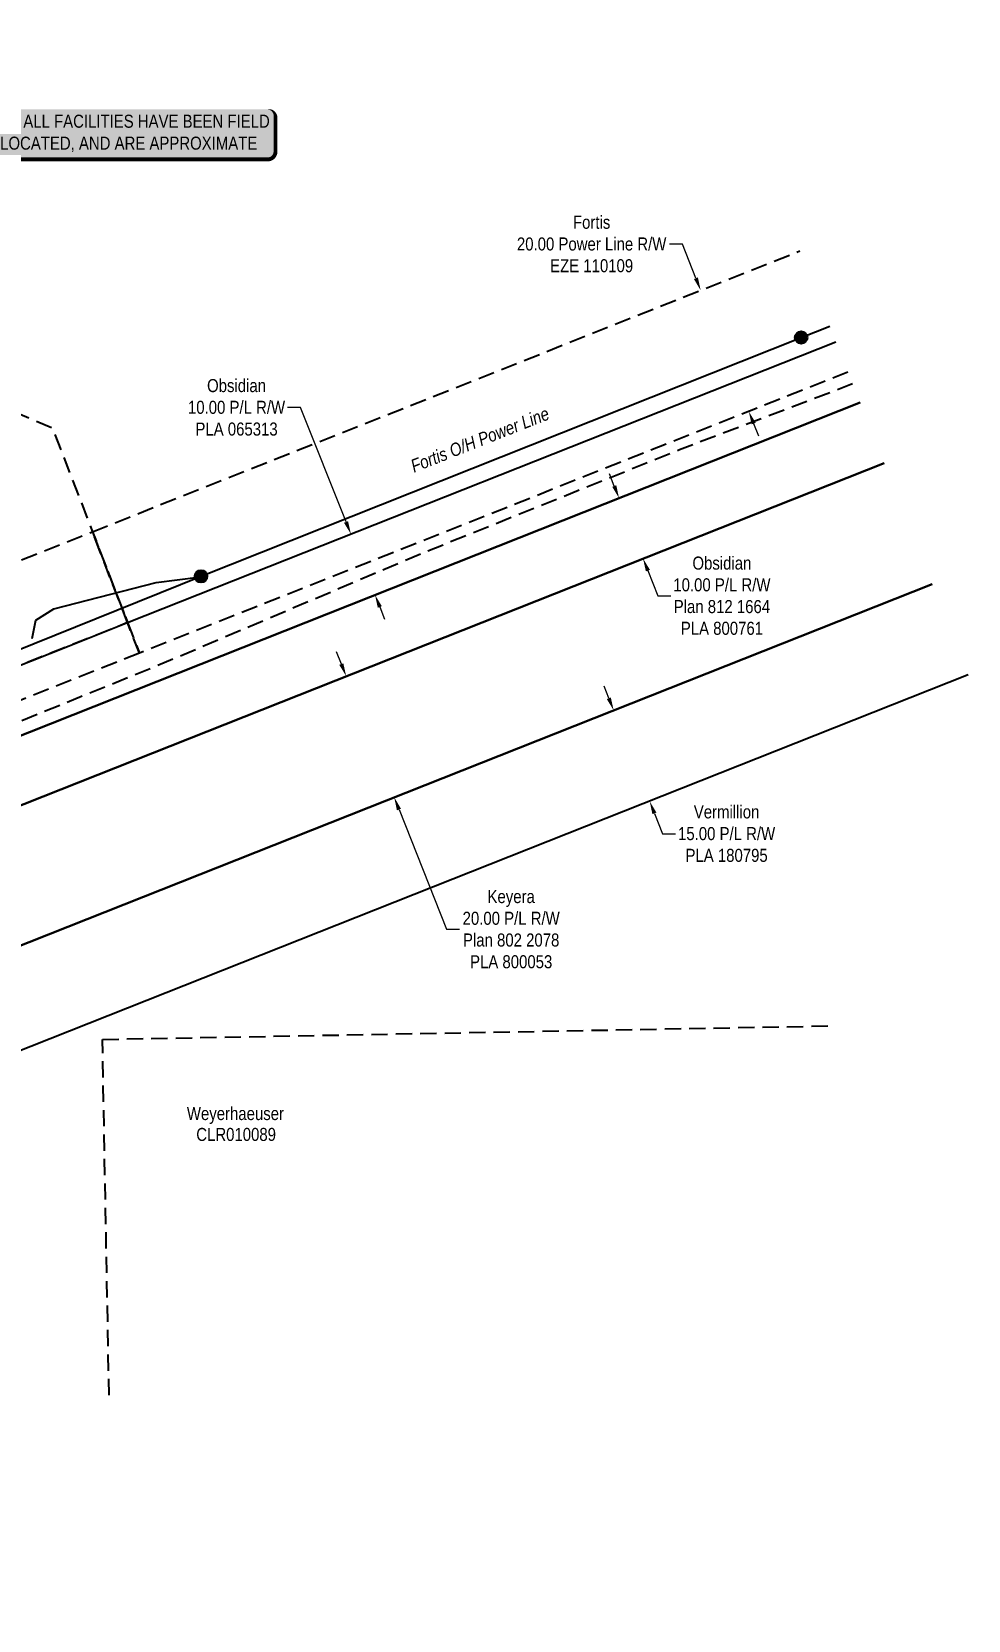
# Model space of a CAD drawing. Extents: x 586920 to 597578, y 5899013 to 5902730.
# Drawn here: x 591795 to 592513, y 5899013 to 5900232 of the extents above; entities that cross this region are included whole.
import ezdxf

# ---------------------------------------------------------------- set-up
doc = ezdxf.new("R2010")
doc.units = 0
doc.header["$LTSCALE"] = 5
doc.header["$PDSIZE"] = 0.5
for name, pattern in [('foc-ACCESSROAD', [3.75, 2.5, -1.25]), ('foc-FLOWLINE', [3.75, 2.5, -1.25]), ('POWERLINE5', [7.8, 2.4, -0.6, 0.6, -0.6, 0.6, -0.6, 2.4]), ('UG_PIPE', [1.875, 1.25, -0.625])]:
    doc.linetypes.add(name, pattern=pattern)
doc.layers.get('Defpoints').update_dxf_attribs({"color": 9})
for name, color, linetype in [('AS-CABLE', 224, 'foc-CABLE'), ('AS-PIPE-UG RED', 10, 'UG_PIPE'), ('AS-POWER', 104, 'foc-POWER'), ('AS-POWER-EXISTING', 72, 'POWERLINE5'), ('AS-POWER-T', 104, 'Continuous'), ('C-RW', 13, 'Continuous'), ('C-WS', 13, 'foc-ACCESSROAD'), ('CG-NOTES', 7, 'Continuous'), ('F-EZE', 190, 'foc-FLOWLINE'), ('F-RW', 190, 'Continuous'), ('F-WS', 190, 'foc-ACCESSROAD')]:
    doc.layers.add(name, color=color, linetype=linetype)
for name, color, linetype, lineweight in [('C-RW-T', 13, 'Continuous', 9), ('F-EZE-T', 190, 'Continuous', 9), ('F-RW-T', 190, 'Continuous', 9), ('F-WS-T', 190, 'Continuous', 9)]:
    doc.layers.add(name, color=color, linetype=linetype, lineweight=lineweight)
doc.styles.add('80', font='ARIALN.TTF', dxfattribs={"height": 10})
doc.styles.add('80CG', font='ARIALN.TTF', dxfattribs={"height": 10})
doc.styles.add('80L', font='ARIALN.TTF', dxfattribs={"height": 10})
doc.styles.add('foc-LtypeFont', font='ARIALN.TTF', dxfattribs={"height": 7.35})
doc.linetypes.add('foc-CABLE', pattern='A,2,-1,["C",foc-LtypeFont,S=0.2,R=0,X=-0.625,Y=-0.75],-1.24,8', length=12.24)
doc.linetypes.add('foc-POWER', pattern='A,6,-1,["P",foc-LtypeFont,S=0.2,R=0,X=-0.625,Y=-0.75],-1.24,4', length=12.24)
doc.dimstyles.new('Compass 5 000', dxfattribs={"dimscale": 5, "dimtxt": 9, "dimasz": 2, "dimexe": 0.2, "dimexo": 0.0625, "dimgap": 0.5, "dimtad": 0, "dimtih": 1, "dimtoh": 1, "dimzin": 0, "dimdsep": 46, "dimtxsty": '80CG', "dimcen": 0.1, "dimse1": 1, "dimse2": 1, "dimclrd": 256, "dimclrt": 256, "dimaunit": 1, "dimadec": 4, "dimazin": 0, "dimtfac": 0.06, "dimtofl": 0, "dimtmove": 0, "dimatfit": 1, "dimfxl": 0.2, "dimtolj": 1, "dimtzin": 0, "dimlwd": -1, "dimarcsym": 0})

# ---------------------------------------------------------------- blocks, each defined once
blk = doc.blocks.new('*D496')
at = {"layer": 'C-RW-T', "transparency": 16777216}
for p, q in [((592000.9, 5899943.6), (591990.9, 5899943.6)), ((592035.8, 5899855.7), (592000.9, 5899943.6)), ((592061.6, 5899790.5), (592065.3, 5899781.2))]:
    blk.add_line(p, q, dxfattribs=at)
for points in [[(592037.3, 5899856.3), (592034.2, 5899855.1), (592039.5, 5899846.4)], [(592063.2, 5899791.1), (592060.1, 5899789.9), (592058, 5899799.8)]]:
    blk.add_solid(points, dxfattribs=at)
at = {"layer": 'Defpoints', "color": 0, "transparency": 16777216}
for p in [(592252, 5899930.7), (592270.5, 5899884.1), (592039.5, 5899846.4)]:
    blk.add_point(p, dxfattribs=at)
at = {"layer": 'C-RW-T', "transparency": 16777216, "insert": (591951.8, 5899943.6), "char_height": 10, "attachment_point": 5, "style": '80CG'}
blk.add_mtext('\\A1;Obsidian\\P10.00 P/L R/W\\PPLA 065313', dxfattribs=at)
blk = doc.blocks.new('*D497')
at = {"layer": 'C-RW-T', "transparency": 16777216}
for p, q in [((592241.4, 5899883.3), (592237.8, 5899892.6)), ((592267.2, 5899818.4), (592274.9, 5899799.1)), ((592274.9, 5899799.1), (592284.9, 5899799.1))]:
    blk.add_line(p, q, dxfattribs=at)
for points in [[(592243, 5899883.9), (592239.9, 5899882.7), (592245.1, 5899874)], [(592268.8, 5899819), (592265.7, 5899817.8), (592263.5, 5899827.7)]]:
    blk.add_solid(points, dxfattribs=at)
at = {"layer": 'Defpoints', "color": 0, "transparency": 16777216}
for p in [(592242.6, 5899873), (592245.1, 5899874), (592261, 5899826.7)]:
    blk.add_point(p, dxfattribs=at)
at = {"layer": 'C-RW-T', "transparency": 16777216, "insert": (592324, 5899799.1), "char_height": 10, "attachment_point": 5, "style": '80CG'}
blk.add_mtext('\\A1;Obsidian\\P10.00 P/L R/W\\PPlan 812 1664\\PPLA 800761', dxfattribs=at)
blk = doc.blocks.new('*D500')
at = {"layer": 'Defpoints', "color": 0, "transparency": 16777216}
for p in [(592375.6, 5900060.3), (592307.7, 5900033.4), (592412.5, 5899967.4)]:
    blk.add_point(p, dxfattribs=at)
at = {"layer": 'F-EZE-T', "transparency": 16777216}
for p, q in [((592293.7, 5900068.9), (592283.7, 5900068.9)), ((592304.1, 5900042.7), (592293.7, 5900068.9)), ((592348.3, 5899931.2), (592352, 5899921.9))]:
    blk.add_line(p, q, dxfattribs=at)
for points in [[(592305.6, 5900043.3), (592302.5, 5900042.1), (592307.7, 5900033.4)], [(592349.9, 5899931.8), (592346.8, 5899930.6), (592344.6, 5899940.5)]]:
    blk.add_solid(points, dxfattribs=at)
at = {"layer": 'F-EZE-T', "transparency": 16777216, "insert": (592224.1, 5900068.9), "char_height": 10, "attachment_point": 5, "style": '80CG'}
blk.add_mtext('\\A1;Fortis\\P20.00 Power Line R/W\\PEZE 110109', dxfattribs=at)
blk = doc.blocks.new('*D502')
at = {"layer": 'Defpoints', "color": 0, "transparency": 16777216}
for p in [(592104.6, 5899764.7), (592141.5, 5899671.7), (592072.7, 5899644.5)]:
    blk.add_point(p, dxfattribs=at)
at = {"layer": 'F-RW-T', "transparency": 16777216}
for p, q in [((592032.2, 5899746.7), (592028.5, 5899756)), ((592076.4, 5899635.2), (592112.8, 5899543.3)), ((592112.8, 5899543.3), (592122.8, 5899543.3))]:
    blk.add_line(p, q, dxfattribs=at)
for points in [[(592033.7, 5899747.3), (592030.6, 5899746.1), (592035.9, 5899737.4)], [(592077.9, 5899635.8), (592074.8, 5899634.5), (592072.7, 5899644.5)]]:
    blk.add_solid(points, dxfattribs=at)
at = {"layer": 'F-RW-T', "transparency": 16777216, "insert": (592162.4, 5899543.3), "char_height": 10, "attachment_point": 5, "style": '80CG'}
blk.add_mtext('\\A1;Keyera\\P20.00 P/L R/W\\PPlan 802 2078\\PPLA 800053', dxfattribs=at)
blk = doc.blocks.new('*D503')
at = {"layer": 'Defpoints', "color": 0, "transparency": 16777216}
for p in [(592242.5, 5899711.8), (592268.6, 5899641.5), (592270.1, 5899642.1)]:
    blk.add_point(p, dxfattribs=at)
at = {"layer": 'F-RW-T', "transparency": 16777216}
for p, q in [((592237.3, 5899720.5), (592233.6, 5899729.8)), ((592272.3, 5899632.2), (592278.5, 5899616.6)), ((592278.5, 5899616.6), (592288.5, 5899616.6))]:
    blk.add_line(p, q, dxfattribs=at)
for points in [[(592238.8, 5899721.1), (592235.7, 5899719.9), (592241, 5899711.2)], [(592273.8, 5899632.8), (592270.7, 5899631.6), (592268.6, 5899641.5)]]:
    blk.add_solid(points, dxfattribs=at)
at = {"layer": 'F-RW-T', "transparency": 16777216, "insert": (592327.6, 5899616.6), "char_height": 10, "attachment_point": 5, "style": '80CG'}
blk.add_mtext('\\A1;Vermillion\\P15.00 P/L R/W\\PPLA 180795', dxfattribs=at)
blk = doc.blocks.new('POWERPOLE')
h = blk.add_hatch(color=255)
edge = h.paths.add_edge_path()
edge.add_arc((0, 0), 0.96, 0, 360)
at = {"linetype": 'Continuous'}
for p, q in [((0.68, -0.68), (-0.68, 0.68)), ((-0.68, -0.68), (0.68, 0.68))]:
    blk.add_line(p, q, dxfattribs=at)
blk.add_circle((0, 0), 0.96, dxfattribs=at)
blk = doc.blocks.new('*U556')
h = blk.add_hatch(color=50)
edge = h.paths.add_edge_path()
edge.add_line((-106.5, -20), (106.5, -20))
edge.add_arc((106.5, -14), 6, 270, 360)
edge.add_line((112.5, -14), (112.5, 12.5))
edge.add_arc((106.5, 12.5), 6, 0, 90)
edge.add_line((106.5, 18.5), (-106.5, 18.5))
edge.add_arc((-106.5, 12.5), 6, 90, 180)
edge.add_line((-112.5, 12.5), (-112.5, -14))
edge.add_arc((-106.5, -14), 6, 180, 270)
at = {"color": 240, "flags": 128}
blk.add_lwpolyline([(-106.5, -20, 3, 3, 0), (106.5, -20, 3, 3, 0.414214), (112.5, -14, 3, 3, 0), (112.5, 12.5, 3, 0, 0.414214), (106.5, 18.5, 0, 0, 0), (-106.5, 18.5, 0, 0, 0.414214), (-112.5, 12.5, 0, 0, 0), (-112.5, -14, 0, 3, 0.414214)], format="xyseb", close=True, dxfattribs=at)
at = {"color": 240, "style": '80'}
blk.add_attdef('ENTER_TEXT_001', (-26.8, -4.9), '', height=10, dxfattribs=at)

msp = doc.modelspace()

# ---------------------------------------------------------------- linework, layer by layer
at = {"layer": 'AS-CABLE', "flags": 128}
msp.add_lwpolyline([(591794.975, 5899766.262), (591797.804, 5899780.51), (591811.717, 5899789.083), (591890.234, 5899809.356), (591922.338, 5899813.325)], dxfattribs=at)
at = {"layer": 'AS-PIPE-UG RED', "linetype": 'UG_PIPE', "ltscale": 2, "flags": 128}
msp.add_lwpolyline([(592424.26, 5899961.565), (592291.586, 5899911.022), (592094.306, 5899831.662), (591891.301, 5899745.432), (591730.871, 5899680.372), (591697.546, 5899674.342), (591687.971, 5899692.222), (591678.871, 5899719.097), (591668.176, 5899760.197), (591651.766, 5899823.362), (591636.286, 5899880.187), (591627.656, 5899911.342), (591619.016, 5899929.862), (591598.616, 5899945.567), (591566.981, 5899965.407), (591526.286, 5899991.387), (591469.176, 5900016.497), (591428.191, 5900035.917), (591395.121, 5900048.362)], dxfattribs=at)
at = {"layer": 'AS-POWER', "flags": 128}
msp.add_lwpolyline([(591025.326, 5899076.295), (591161.586, 5899505.647), (591570.566, 5899671.342), (591924.571, 5899814.022), (592384.741, 5899997.237), (592406.641, 5900005.948)], dxfattribs=at)
at = {"layer": 'C-RW'}
for points in [[(592429.896, 5899947.368), (591205.412, 5899461.312), (591146.63, 5899437.978), (591114.409, 5899425.193), (591096.408, 5899418.049), (591093.268, 5899471.235), (591104.242, 5899475.586), (591517.542, 5899639.46), (591589.941, 5899668.168), (591823.444, 5899760.749), (591868.252, 5899778.479), (592411.429, 5899993.886)], [(590519.789, 5899190.043), (590540.042, 5899198.071), (590609.827, 5899225.736), (590757.191, 5899284.153), (590826.92, 5899311.807), (590896.614, 5899339.429), (591022.738, 5899389.371), (591096.408, 5899418.049), (591114.409, 5899425.193), (591146.63, 5899437.978), (591205.412, 5899461.312), (592429.896, 5899947.368)], [(592448.323, 5899900.949), (591185.462, 5899400.229), (591149.493, 5899385.964), (591099.47, 5899366.133), (591094.207, 5899364.048), (591002.265, 5899327.597), (590999.716, 5899326.588), (590914.934, 5899292.972), (590845.295, 5899265.365), (590775.585, 5899237.737), (590519.789, 5899136.332)]]:
    msp.add_lwpolyline(points, dxfattribs=at)
at = {"layer": 'C-WS', "flags": 128}
msp.add_lwpolyline([(591104.242, 5899475.586), (591093.268, 5899471.235), (591091.049, 5899508.831), (591088.647, 5899549.582), (591066.928, 5899917.678), (591093.085, 5900198.145), (591096.218, 5900231.75), (591192.243, 5900190.907), (591810.515, 5899927.949), (591841.3, 5899848.249), (591847.303, 5899832.705), (591868.252, 5899778.479), (591823.444, 5899760.749), (591589.941, 5899668.168), (591517.542, 5899639.46), (591104.242, 5899475.586)], close=True, dxfattribs=at)
at = {"layer": 'F-EZE'}
for points in [[(592420.636, 5899970.693), (591877.321, 5899755.009), (591868.252, 5899778.479), (591847.303, 5899832.705), (591841.3, 5899848.249), (592383.757, 5900063.592)], [(591542.994, 5899729.871), (591841.3, 5899848.249), (591847.303, 5899832.705), (591868.252, 5899778.479), (591877.321, 5899755.009), (591215.568, 5899492.414)]]:
    msp.add_lwpolyline(points, dxfattribs=at)
at = {"layer": 'F-RW'}
for points in [[(590519.789, 5899136.332), (590775.585, 5899237.737), (590845.295, 5899265.365), (590914.934, 5899292.972), (590999.716, 5899326.588), (591002.265, 5899327.597), (591094.207, 5899364.048), (591099.47, 5899366.133), (591149.493, 5899385.964), (591185.462, 5899400.229), (592448.323, 5899900.949)], [(592485.203, 5899808.046), (591144.531, 5899276.36), (591082.553, 5899251.977), (591053.355, 5899240.4), (591036.785, 5899233.833), (590961.307, 5899203.912), (590951.801, 5899200.148), (590911.915, 5899184.326), (590882.139, 5899172.516), (590812.403, 5899144.865), (590519.789, 5899028.85)], [(591144.58, 5899036.802), (591198.178, 5899198.648), (591124.426, 5899214.477), (591144.65, 5899276.434), (592485.203, 5899808.046)], [(592512.876, 5899738.338), (591296.055, 5899255.909), (591215.722, 5899013.243)]]:
    msp.add_lwpolyline(points, dxfattribs=at)
at = {"layer": 'F-WS'}
msp.add_lwpolyline([(591854.043, 5899185.9), (591848.961, 5899458.782), (592407.543, 5899469.18)], dxfattribs=at)

# ---------------------------------------------------------------- block references
at = {"layer": 'AS-POWER-EXISTING', "xscale": 4.997734699999998, "yscale": 4.997734699999998, "zscale": 4.997734699999998}
for p in [(592384.741, 5899997.237), (591924.571, 5899814.022)]:
    msp.add_blockref('POWERPOLE', p, dxfattribs=at)
at = {"layer": 'CG-NOTES'}
ref = msp.add_blockref('*U556', (591869.232, 5900153.826), dxfattribs=dict(at, xscale=0.99954694, yscale=0.99954694, zscale=0.99954694))
ref.add_attrib('ENTER_TEXT_001', 'NOT ALL FACILITIES HAVE BEEN FIELD', (591760.948, 5900158.147), dxfattribs={"layer": '0', "color": 240, "height": 9.99547, "style": '80'})
ref.add_attrib('ENTER_TEXT_002', 'LOCATED, AND ARE APPROXIMATE', (591770.518, 5900141.311), dxfattribs={"layer": '0', "color": 240, "height": 9.99547, "style": '80'})

# ---------------------------------------------------------------- texts
at = {"layer": 'AS-POWER-T', "insert": (592083.911, 5899902.636), "char_height": 10, "width": 112.50109, "attachment_point": 1, "rotation": 21.572684, "line_spacing_factor": 0.961801, "style": '80L'}
msp.add_mtext('\\pi0.32626;{\\fArial Narrow|b0|i1|c0|p34;Fortis O/H Power Line}', dxfattribs=at)
at = {"layer": 'F-WS-T', "insert": (591914.193, 5899406.94), "char_height": 10, "width": 73.51746, "attachment_point": 1, "line_spacing_factor": 0.961801, "style": '80L'}
msp.add_mtext('\\pi-0.48888;Weyerhaeuser\\P\\pi6.72462;CLR010089', dxfattribs=at)

# ---------------------------------------------------------------- dimensions: what is measured, and where the dimension line sits
at = {"layer": 'C-RW-T', "color": 6}
for base, p1, p2, angle, text, picture, middle in [((592039.484, 5899846.385), (592270.483, 5899884.09), (592252.012, 5899930.666), 111.631689, 'Obsidian\\P10.00 P/L R/W\\PPLA 065313', '*D496', (591951.837, 5899943.621)), ((592245.13, 5899874.026), (592261.023, 5899826.685), (592242.626, 5899873.032), 111.650492, 'Obsidian\\P10.00 P/L R/W\\PPlan 812 1664\\PPLA 800761', '*D497', (592323.96, 5899799.095))]:
    dim = msp.add_linear_dim(base=base, p1=p1, p2=p2, angle=angle, text=text, dimstyle='Compass 5 000', dxfattribs=at)
    dim.commit()
    dim.dimension.update_dxf_attribs({"geometry": picture, "text_midpoint": middle, "dimtype": 161})
at = {"layer": 'F-EZE-T', "color": 6}
dim = msp.add_linear_dim(base=(592307.747, 5900033.418), p1=(592412.459, 5899967.4), p2=(592375.564, 5900060.34), angle=111.65193, text='Fortis\\P20.00 Power Line R/W\\PEZE 110109', dimstyle='Compass 5 000', dxfattribs=at)
dim.commit()
dim.dimension.update_dxf_attribs({"geometry": '*D500', "text_midpoint": (592224.087, 5900068.851), "dimtype": 161})
at = {"layer": 'F-RW-T', "color": 6}
for base, p1, p2, angle, text, picture, middle in [((592072.712, 5899644.459), (592104.613, 5899764.669), (592141.472, 5899671.728), 291.632347, 'Keyera\\P20.00 P/L R/W\\PPlan 802 2078\\PPLA 800053', '*D502', (592162.381, 5899543.272)), ((592268.601, 5899641.492), (592242.47, 5899711.788), (592270.104, 5899642.087), 291.626674, 'Vermillion\\P15.00 P/L R/W\\PPLA 180795', '*D503', (592327.564, 5899616.58))]:
    dim = msp.add_linear_dim(base=base, p1=p1, p2=p2, angle=angle, text=text, dimstyle='Compass 5 000', dxfattribs=at)
    dim.commit()
    dim.dimension.update_dxf_attribs({"geometry": picture, "text_midpoint": middle, "dimtype": 161})

doc.saveas('drawing.dxf')
